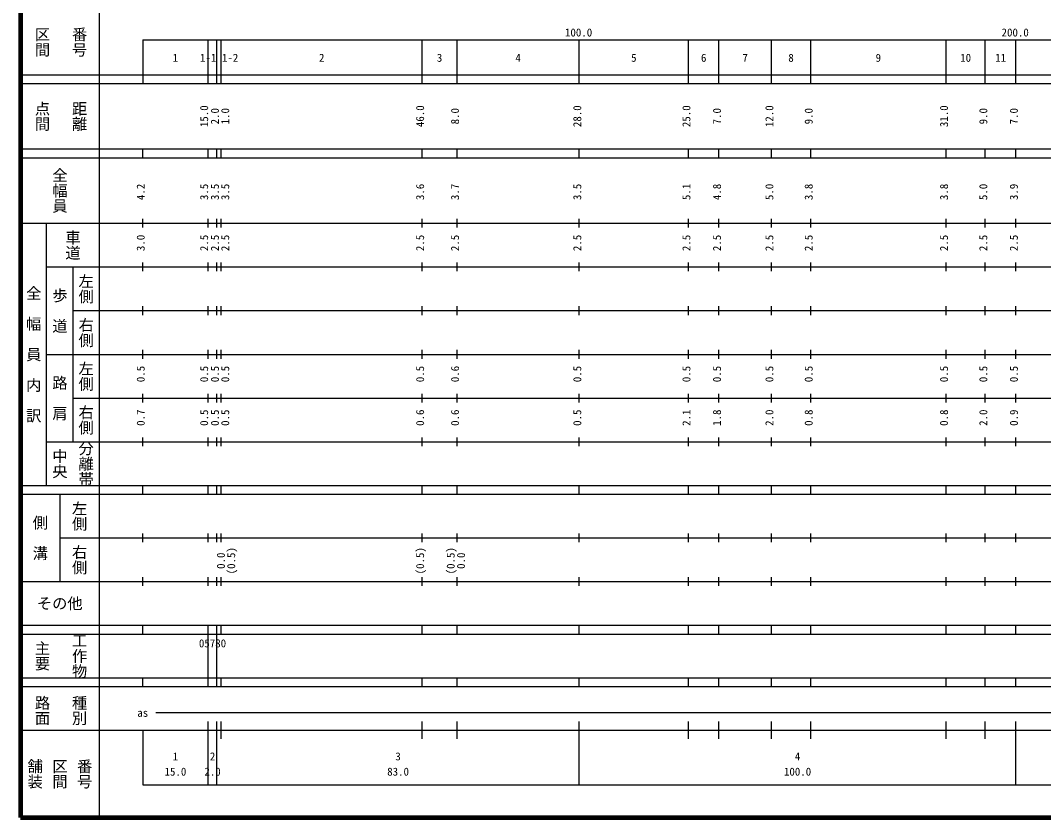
# Model space of a CAD drawing. Units: millimetres on the paper, enlarged 1000 times. Extents: x 40000 to 680000, y 20000 to 380000.
# Drawn here: x 40000 to 274340, y 20000 to 202409 of the extents above; entities that cross this region are included whole.
import ezdxf
from ezdxf.enums import TextEntityAlignment as Align

# ---------------------------------------------------------------- set-up
doc = ezdxf.new("R2010")
doc.units = ezdxf.units.MM
doc.header["$LTSCALE"] = 1000
doc.layers.add('M-TTL', color=2, linetype='Continuous', lineweight=140)
doc.layers.add('M-TTL-BAND', color=7, linetype='Continuous', lineweight=25)
doc.styles.add('@ＭＳ ゴシック', font='')
doc.styles.add('ＭＳ ゴシック', font='')
doc.styles.get('@ＭＳ ゴシック').set_extended_font_data('@MS Gothic')
doc.styles.get('ＭＳ ゴシック').set_extended_font_data('MS Gothic')

msp = doc.modelspace()

# ---------------------------------------------------------------- linework, layer by layer
at = {"layer": 'M-TTL'}
for p, q in [((40000, 380000), (40000, 20000)), ((40000, 20000), (680000, 20000))]:
    msp.add_line(p, q, dxfattribs=at)
at = {"layer": 'M-TTL-BAND'}
for p, q in [((58000, 370000), (58000, 20000)), ((68000, 198000), (579000, 198000)), ((68000, 198000), (68000, 188000)), ((83000, 188000), (83000, 198000)), ((85000, 188000), (85000, 198000)), ((86000, 188000), (86000, 198000)), ((132000, 188000), (132000, 198000)), ((140000, 188000), (140000, 198000)), ((168000, 188000), (168000, 198000)), ((193000, 188000), (193000, 198000)), ((200000, 188000), (200000, 198000)), ((212000, 188000), (212000, 198000)), ((221000, 188000), (221000, 198000)), ((252000, 188000), (252000, 198000)), ((261000, 188000), (261000, 198000)), ((268000, 188000), (268000, 198000)), ((40000, 190000), (579000, 190000)), ((40000, 188000), (579000, 188000)), ((40000, 173000), (579000, 173000)), ((68000, 171000), (68000, 173000)), ((83000, 171000), (83000, 173000)), ((85000, 171000), (85000, 173000)), ((86000, 171000), (86000, 173000)), ((132000, 171000), (132000, 173000)), ((140000, 171000), (140000, 173000)), ((168000, 171000), (168000, 173000)), ((193000, 171000), (193000, 173000)), ((200000, 171000), (200000, 173000)), ((212000, 171000), (212000, 173000)), ((221000, 171000), (221000, 173000)), ((252000, 171000), (252000, 173000)), ((261000, 171000), (261000, 173000)), ((268000, 171000), (268000, 173000)), ((40000, 171000), (579000, 171000)), ((40000, 156000), (579000, 156000)), ((46000, 96000), (46000, 156000)), ((68000, 155000), (68000, 157000)), ((83000, 155000), (83000, 157000)), ((85000, 155000), (85000, 157000)), ((86000, 155000), (86000, 157000)), ((132000, 155000), (132000, 157000)), ((140000, 155000), (140000, 157000)), ((168000, 155000), (168000, 157000)), ((193000, 155000), (193000, 157000)), ((200000, 155000), (200000, 157000)), ((212000, 155000), (212000, 157000)), ((221000, 155000), (221000, 157000)), ((252000, 155000), (252000, 157000)), ((261000, 155000), (261000, 157000)), ((268000, 155000), (268000, 157000)), ((46000, 146000), (579000, 146000)), ((52000, 146000), (52000, 106000)), ((68000, 145000), (68000, 147000)), ((83000, 145000), (83000, 147000)), ((85000, 145000), (85000, 147000)), ((86000, 145000), (86000, 147000)), ((132000, 145000), (132000, 147000)), ((140000, 145000), (140000, 147000)), ((168000, 145000), (168000, 147000)), ((193000, 145000), (193000, 147000)), ((200000, 145000), (200000, 147000)), ((212000, 145000), (212000, 147000)), ((221000, 145000), (221000, 147000)), ((252000, 145000), (252000, 147000)), ((261000, 145000), (261000, 147000)), ((268000, 145000), (268000, 147000)), ((52000, 136000), (579000, 136000)), ((68000, 135000), (68000, 137000)), ((83000, 135000), (83000, 137000)), ((85000, 135000), (85000, 137000)), ((86000, 135000), (86000, 137000)), ((132000, 135000), (132000, 137000)), ((140000, 135000), (140000, 137000)), ((168000, 135000), (168000, 137000)), ((193000, 135000), (193000, 137000)), ((200000, 135000), (200000, 137000)), ((212000, 135000), (212000, 137000)), ((221000, 135000), (221000, 137000)), ((252000, 135000), (252000, 137000)), ((261000, 135000), (261000, 137000)), ((268000, 135000), (268000, 137000)), ((68000, 125000), (68000, 127000)), ((83000, 125000), (83000, 127000)), ((85000, 125000), (85000, 127000)), ((86000, 125000), (86000, 127000)), ((132000, 125000), (132000, 127000)), ((140000, 125000), (140000, 127000)), ((168000, 125000), (168000, 127000)), ((193000, 125000), (193000, 127000)), ((200000, 125000), (200000, 127000)), ((212000, 125000), (212000, 127000)), ((221000, 125000), (221000, 127000)), ((252000, 125000), (252000, 127000)), ((261000, 125000), (261000, 127000)), ((268000, 125000), (268000, 127000)), ((46000, 126000), (579000, 126000)), ((52000, 116000), (579000, 116000)), ((68000, 115000), (68000, 117000)), ((83000, 115000), (83000, 117000)), ((85000, 115000), (85000, 117000)), ((86000, 115000), (86000, 117000)), ((132000, 115000), (132000, 117000)), ((140000, 115000), (140000, 117000)), ((168000, 115000), (168000, 117000)), ((193000, 115000), (193000, 117000)), ((200000, 115000), (200000, 117000)), ((212000, 115000), (212000, 117000)), ((221000, 115000), (221000, 117000)), ((252000, 115000), (252000, 117000)), ((261000, 115000), (261000, 117000)), ((268000, 115000), (268000, 117000)), ((46000, 106000), (579000, 106000)), ((68000, 105000), (68000, 107000)), ((83000, 105000), (83000, 107000)), ((85000, 105000), (85000, 107000)), ((86000, 105000), (86000, 107000)), ((132000, 105000), (132000, 107000)), ((140000, 105000), (140000, 107000)), ((168000, 105000), (168000, 107000)), ((193000, 105000), (193000, 107000)), ((200000, 105000), (200000, 107000)), ((212000, 105000), (212000, 107000)), ((221000, 105000), (221000, 107000)), ((252000, 105000), (252000, 107000)), ((261000, 105000), (261000, 107000)), ((268000, 105000), (268000, 107000)), ((40000, 96000), (579000, 96000)), ((40000, 94000), (579000, 94000)), ((49000, 94000), (49000, 74000)), ((68000, 94000), (68000, 96000)), ((83000, 94000), (83000, 96000)), ((85000, 94000), (85000, 96000)), ((86000, 94000), (86000, 96000)), ((132000, 94000), (132000, 96000)), ((140000, 94000), (140000, 96000)), ((168000, 94000), (168000, 96000)), ((193000, 94000), (193000, 96000)), ((200000, 94000), (200000, 96000)), ((212000, 94000), (212000, 96000)), ((221000, 94000), (221000, 96000)), ((252000, 94000), (252000, 96000)), ((261000, 94000), (261000, 96000)), ((268000, 94000), (268000, 96000)), ((68000, 83000), (68000, 85000)), ((83000, 83000), (83000, 85000)), ((85000, 83000), (85000, 85000)), ((86000, 83000), (86000, 85000)), ((132000, 83000), (132000, 85000)), ((140000, 83000), (140000, 85000)), ((168000, 83000), (168000, 85000)), ((193000, 83000), (193000, 85000)), ((200000, 83000), (200000, 85000)), ((212000, 83000), (212000, 85000)), ((221000, 83000), (221000, 85000)), ((252000, 83000), (252000, 85000)), ((261000, 83000), (261000, 85000)), ((268000, 83000), (268000, 85000)), ((49000, 84000), (579000, 84000)), ((68000, 73000), (68000, 75000)), ((83000, 73000), (83000, 75000)), ((85000, 73000), (85000, 75000)), ((86000, 73000), (86000, 75000)), ((132000, 73000), (132000, 75000)), ((140000, 73000), (140000, 75000)), ((168000, 73000), (168000, 75000)), ((193000, 73000), (193000, 75000)), ((200000, 73000), (200000, 75000)), ((212000, 73000), (212000, 75000)), ((221000, 73000), (221000, 75000)), ((252000, 73000), (252000, 75000)), ((261000, 73000), (261000, 75000)), ((268000, 73000), (268000, 75000)), ((40000, 74000), (579000, 74000)), ((40000, 64000), (579000, 64000)), ((68000, 62000), (68000, 64000)), ((83000, 62000), (83000, 64000)), ((85000, 62000), (85000, 64000)), ((86000, 62000), (86000, 64000)), ((132000, 62000), (132000, 64000)), ((140000, 62000), (140000, 64000)), ((168000, 62000), (168000, 64000)), ((193000, 62000), (193000, 64000)), ((200000, 62000), (200000, 64000)), ((212000, 62000), (212000, 64000)), ((221000, 62000), (221000, 64000)), ((252000, 62000), (252000, 64000)), ((261000, 62000), (261000, 64000)), ((268000, 62000), (268000, 64000)), ((40000, 62000), (579000, 62000)), ((83000, 52000), (83000, 62000)), ((85000, 52000), (85000, 62000)), ((40000, 52000), (579000, 52000)), ((68000, 50000), (68000, 52000)), ((83000, 50000), (83000, 52000)), ((85000, 50000), (85000, 52000)), ((86000, 50000), (86000, 52000)), ((132000, 50000), (132000, 52000)), ((140000, 50000), (140000, 52000)), ((168000, 50000), (168000, 52000)), ((193000, 50000), (193000, 52000)), ((200000, 50000), (200000, 52000)), ((212000, 50000), (212000, 52000)), ((221000, 50000), (221000, 52000)), ((252000, 50000), (252000, 52000)), ((261000, 50000), (261000, 52000)), ((268000, 50000), (268000, 52000)), ((40000, 50000), (579000, 50000)), ((71000, 44000), (565000, 44000)), ((40000, 40000), (579000, 40000)), ((68000, 40000), (68000, 27500)), ((83000, 27500), (83000, 42000)), ((85000, 27500), (85000, 42000)), ((86000, 38000), (86000, 42000)), ((132000, 38000), (132000, 42000)), ((140000, 38000), (140000, 42000)), ((168000, 27500), (168000, 42000)), ((193000, 38000), (193000, 42000)), ((200000, 38000), (200000, 42000)), ((212000, 38000), (212000, 42000)), ((221000, 38000), (221000, 42000)), ((252000, 38000), (252000, 42000)), ((261000, 38000), (261000, 42000)), ((268000, 27500), (268000, 42000)), ((68000, 27500), (579000, 27500))]:
    msp.add_line(p, q, dxfattribs=at)

# ---------------------------------------------------------------- texts
at = {"layer": 'M-TTL-BAND', "style": '@ＭＳ ゴシック'}
for s, p in [('区間', (45000, 197500)), ('番号', (53500, 197500)), ('点間', (45000, 180500)), ('距離', (53500, 180500)), ('全幅員', (49000, 163500)), ('車道', (52000, 151000)), ('左側', (55000, 141000)), ('全\u3000幅\u3000員\u3000内\u3000訳', (43000, 126000)), ('歩\u3000道', (49000, 136000)), ('右側', (55000, 131000)), ('左側', (55000, 121000)), ('路\u3000肩', (49000, 116000)), ('右側', (55000, 111000)), ('分離帯', (55000, 101000)), ('中央', (49000, 101000)), ('左側', (53500, 89000)), ('側\u3000溝', (44500, 84000)), ('右側', (53500, 79000)), ('工作物', (53500, 57000)), ('主要', (45000, 57000)), ('路面', (45000, 44500)), ('種別', (53500, 44500)), ('舗装', (43333, 30000)), ('区間', (49000, 30000)), ('番号', (54667, 30000))]:
    msp.add_text(s, height=2566, rotation=270, dxfattribs=at).set_placement(p, align=Align.MIDDLE_CENTER)
at = {"layer": 'M-TTL-BAND', "style": 'ＭＳ ゴシック'}
for s, p in [('100.0', (167844, 198195)), ('200.0', (267844, 198195)), ('1', (75500, 192405)), ('1-1', (82976, 192405)), ('1-2', (88015, 192405)), ('2', (109000, 192405)), ('3', (136000, 192405)), ('4', (154000, 192405)), ('5', (180500, 192405)), ('6', (196500, 192405)), ('7', (206000, 192405)), ('8', (216500, 192405)), ('9', (236500, 192405)), ('10', (256500, 192405)), ('11', (264500, 192405)), ('as', (68000, 42500)), ('1', (75500, 32523)), ('2', (84000, 32523)), ('3', (126500, 32523)), ('4', (218000, 32523)), ('15.0', (75500, 29033)), ('2.0', (84000, 29033)), ('83.0', (126500, 29033)), ('100.0', (218000, 29033))]:
    msp.add_text(s, height=1833, dxfattribs=at).set_placement(p, align=Align.BOTTOM_CENTER)
for s, p in [('15.0', (83534, 180500)), ('46.0', (133000, 180500)), ('28.0', (169000, 180500)), ('25.0', (194000, 180500)), ('12.0', (213000, 180500)), ('31.0', (253000, 180500)), ('2.0', (86000, 180500)), ('1.0', (88364, 180500)), ('8.0', (141000, 180500)), ('7.0', (201000, 180500)), ('9.0', (222000, 180500)), ('9.0', (262000, 180500)), ('7.0', (269000, 180500)), ('4.2', (69000, 163174)), ('3.5', (83534, 163174)), ('3.5', (86000, 163174)), ('3.5', (88364, 163174)), ('3.6', (133000, 163174)), ('3.7', (141000, 163174)), ('3.5', (169000, 163174)), ('5.1', (194000, 163174)), ('4.8', (201000, 163174)), ('5.0', (213000, 163174)), ('3.8', (222000, 163174)), ('3.8', (253000, 163174)), ('5.0', (262000, 163174)), ('3.9', (269000, 163174)), ('3.0', (69000, 151500)), ('2.5', (83534, 151500)), ('2.5', (86000, 151500)), ('2.5', (88364, 151500)), ('2.5', (133000, 151500)), ('2.5', (141000, 151500)), ('2.5', (169000, 151500)), ('2.5', (194000, 151500)), ('2.5', (201000, 151500)), ('2.5', (213000, 151500)), ('2.5', (222000, 151500)), ('2.5', (253000, 151500)), ('2.5', (262000, 151500)), ('2.5', (269000, 151500)), ('0.5', (69000, 121500)), ('0.5', (83534, 121500)), ('0.5', (86000, 121500)), ('0.5', (88364, 121500)), ('0.5', (133000, 121500)), ('0.6', (141000, 121500)), ('0.5', (169000, 121500)), ('0.5', (194000, 121500)), ('0.5', (201000, 121500)), ('0.5', (213000, 121500)), ('0.5', (222000, 121500)), ('0.5', (253000, 121500)), ('0.5', (262000, 121500)), ('0.5', (269000, 121500)), ('0.7', (69000, 111500)), ('0.5', (83534, 111500)), ('0.5', (86000, 111500)), ('0.5', (88364, 111500)), ('0.6', (133000, 111500)), ('0.6', (141000, 111500)), ('0.5', (169000, 111500)), ('2.1', (194000, 111500)), ('1.8', (201000, 111500)), ('2.0', (213000, 111500)), ('0.8', (222000, 111500)), ('0.8', (253000, 111500)), ('2.0', (262000, 111500)), ('0.9', (269000, 111500)), ('0.0', (87364, 78764)), ('(0.5)', (89734, 78764)), ('(0.5)', (133000, 78764)), ('(0.5)', (140000, 78764)), ('0.0', (142370, 78764))]:
    msp.add_text(s, height=1833, rotation=90, dxfattribs=at).set_placement(p, align=Align.BOTTOM_CENTER)
msp.add_text('その他', height=2566, dxfattribs=at).set_placement((49000, 69000), align=Align.MIDDLE_CENTER)
msp.add_text('05780', height=1833, dxfattribs=at).set_placement((80875, 58405), align=Align.BOTTOM_LEFT)

doc.saveas('drawing.dxf')
